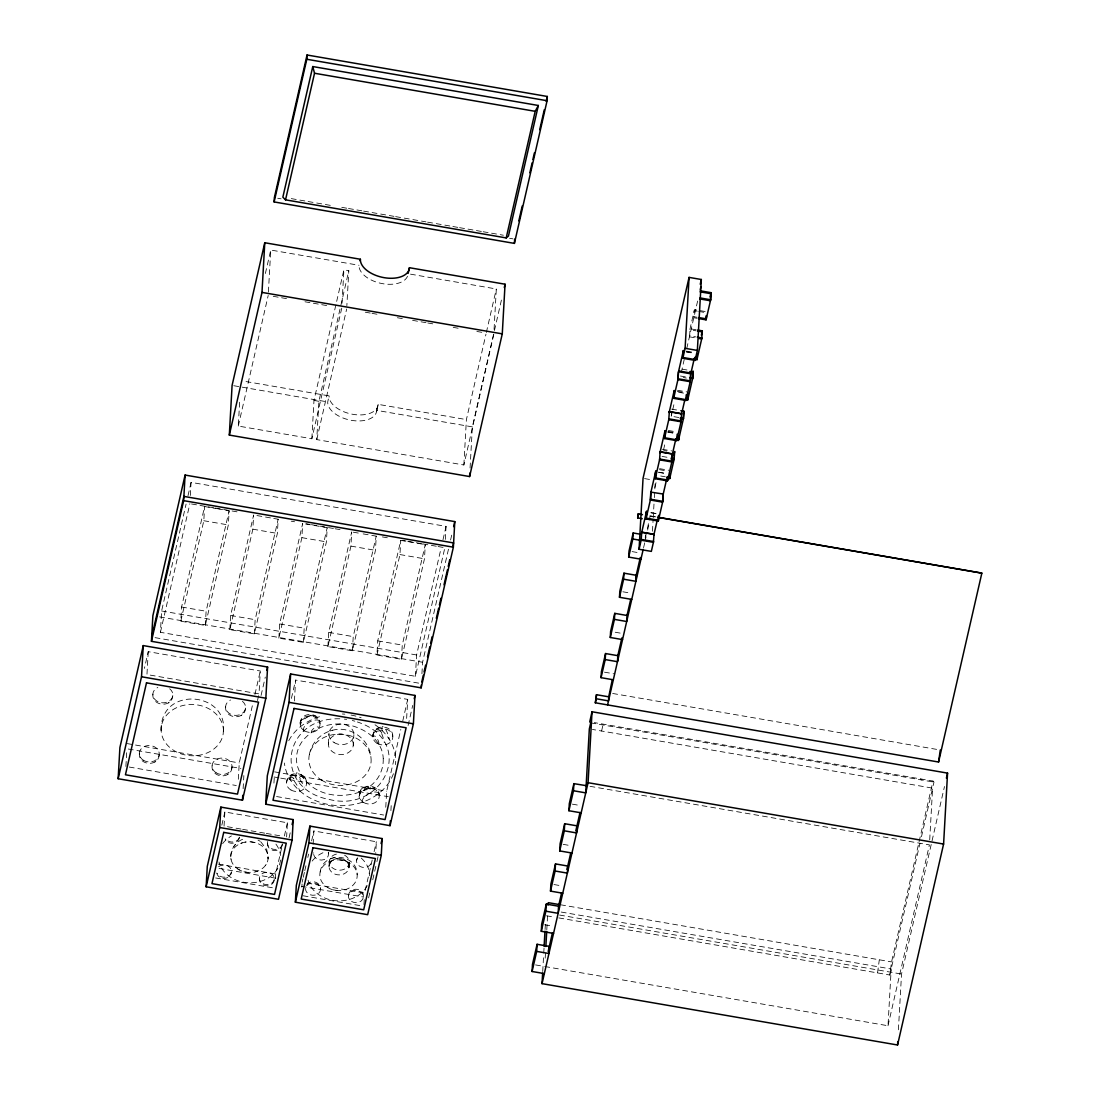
<?xml version="1.0" encoding="UTF-8"?>
<svg xmlns="http://www.w3.org/2000/svg" width="1100" height="1100" viewBox="0 0 1100 1100"><rect width="100%" height="100%" fill="white"/><g stroke="black" fill="none" stroke-linecap="round" stroke-linejoin="round"><path stroke-width="0.75" stroke-dasharray="5 3.75" d="M392.796 736.684C393.36 724.364 373.12 723.525 372.859 736.024M306.501 783.159C306.941 771.251 286.88 769.945 286.564 782.54M223.396 729.85L223.218 733.576A31.171 25.63 3.2 0 1 173.718 750.406A31.171 25.63 3.2 0 1 179.864 706.393A31.171 25.63 3.2 0 1 223.218 733.617M230.766 856.872C230.615 848.801 236.252 841.088 244.008 838.805M260.673 841.706L266.791 849.558L268.084 858.907A18.7 15.372 3.2 0 1 238.686 869.536L237.229 868.574M378.826 744.178C379.679 741.304 374.66 732.985 372.873 736.945M223.396 731.72C228.25 691.749 161.686 685.822 161.136 728.571M268.125 858.385L268.194 856.872M125.895 766.466L126.816 750.131M148.239 651.668L146.96 674.548L259.022 693.88L260.301 671.014L148.239 651.668L144.403 668.388M438.116 546.535L444.868 547.704L415.415 676.308L160.421 632.308L161.604 610.967L186.093 504.075M225.857 510.207L229.13 510.771L228.333 524.947L205.315 625.433L180.799 621.197L181.596 607.007L204.6 506.536L216.054 508.516M190.327 495.495L191.07 482.364L446.064 526.364L445.321 539.495M180.799 621.197L203.816 520.726L204.6 506.536M205.315 625.433L206.113 611.243L229.13 510.771M341.77 308.137L311.85 438.749L238.288 426.058L239.8 399.163M229.831 629.654L230.629 615.477L253.646 514.993L252.849 529.183L229.831 629.654L254.361 633.889L277.365 533.418L278.163 519.227L273.254 518.389M224.056 826.141L224.854 811.979L287.403 822.773L286.619 836.935M238.329 779.281L239.25 762.946L253.028 702.763M268.4 292.077L270.751 250.044L359.013 265.279M243.127 788.714L243.856 775.582M254.361 633.889L255.145 619.699L278.163 519.227M278.877 638.124L279.661 623.934L302.679 523.462L301.881 537.652L278.877 638.124L303.394 642.359L326.411 541.874L327.195 527.697L304.315 523.737M273.941 783.117L274.312 776.683M275.399 878.735L275.674 874.005L282.48 844.25M294.429 700.961L295.597 680.061L407.701 699.394L406.533 720.294M311.85 438.749L313.981 400.455L343.901 269.83L348.81 270.683L346.857 305.649M303.394 642.359L304.191 628.169L327.195 527.697M493.776 334.373L463.856 464.984L316.745 439.601L318.89 401.294L348.81 270.683M301.854 887.219L302.046 883.905M342.045 303.146L343.901 269.83M313.143 844.181L313.885 830.968L376.365 841.747L375.719 853.311M327.91 646.58L328.707 632.39L351.711 531.919L350.928 546.109L327.91 646.58L352.426 650.815L375.444 550.344L376.241 536.154L361.529 533.61M328.377 744.054L328.982 733.178M329.271 861.795L329.01 866.511L329.326 861.039M352.426 650.815L353.224 636.625L376.241 536.154M353.265 745.497A12.485 10.258 3.2 0 0 335.665 734.869A12.485 10.258 3.2 0 0 333.603 752.524A12.485 10.258 3.2 0 0 353.265 745.497L353.87 734.635M349.181 862.964L348.934 867.625A9.982 8.209 3.2 0 1 333.231 873.29A9.982 8.209 3.2 0 1 334.826 859.155A9.982 8.209 3.2 0 1 348.934 867.625L349.236 862.207M401.473 659.271L402.256 645.095L425.274 544.61L424.476 558.8L401.473 659.271L376.942 655.05L377.74 640.86L400.757 540.389L423.638 544.335M363.976 904.612L364.348 897.999M385.77 807.276L386.678 791.202L400.812 729.438M376.942 655.05L399.96 554.565L400.757 540.389M390.913 810.631L391.366 802.285M415.415 676.308L416.598 654.981L441.086 548.089M421.933 673.764L422.579 662.269L448.663 548.405M463.856 464.984L466.4 419.595L485.966 334.18M470.071 467.981L472.368 426.882L502.013 297.481M494.065 329.326L496.32 288.97L408.045 273.735M542.726 971.52L543.661 954.718M543.757 953.04L544.033 947.994M545.064 929.514L545.352 924.481M545.201 958.169L545.586 951.486M546.796 929.789L547.635 914.774M645.26 538.106L645.425 535.095M645.494 537.102L650.155 515.969M652.465 531.231L653.125 519.461M653.221 517.784L654.252 499.304M654.349 497.626L655.146 483.285M678.906 417.533L671.248 416.212L671.399 413.366M544.748 966.501L888.003 1025.75L891.179 968.99L560.175 911.872M898.411 1029.806L901.532 974.064L944.487 786.514M929.706 839.878L932.594 788.136L592.405 729.438M877.539 972.909L879.312 959.791M558.786 917.909L889.79 975.026L891.564 961.909L932.992 781.055L594.33 722.604M159.239 754.641C158.757 766.755 139.04 765.875 139.329 754.009M172.782 695.516C172.233 708.098 151.649 706.406 152.873 694.1M231.99 767.195C231.454 779.763 210.856 778.085 212.08 765.779M245.534 708.084C244.998 720.651 224.4 718.96 225.624 706.654M313.665 853.188L313.72 852.83M348.466 895.812C348.879 886.71 363.701 887.287 363.399 896.39M356.538 860.599L357.225 858.11M216.755 873.029C218.419 880.894 231.11 879.849 231.44 871.819M274.312 879.216A7.494 6.16 3.2 0 1 262.515 883.424A7.494 6.16 3.2 0 1 263.752 872.836A7.494 6.16 3.2 0 1 274.312 879.216C273.9 888.305 259.077 887.727 259.394 878.639M359.329 795.011C359.672 782.884 379.541 783.406 379.239 795.534M300.135 723.168C300.699 711.178 320.114 711.824 320.018 723.69M267.451 843.411C267.135 852.349 281.627 853.188 282.343 844.277M329.051 865.755L330.509 862.207L333.314 859.829M309.361 754.49C311.396 743.572 319.798 734.154 330.399 730.881M320.141 872.053C323.125 850.809 357.335 853.407 357.184 874.789M188.004 495.729L191.07 482.364M160.421 632.308L189.874 503.69M265.375 273.488L270.751 250.044M238.288 426.058L268.207 295.446M221.815 825.192L224.854 811.979M254.939 694.402L260.301 671.014M316.745 439.601L346.665 308.99M257.496 700.562L258.637 695.558M472.368 426.882L376.75 410.382A24.956 14.066 12.9 0 1 351.436 420.337A24.956 14.066 12.9 0 1 327.718 401.926L329.093 395.89L244.159 381.232M261.071 695.461L265.293 677.077M291.404 698.418L295.597 680.061M376.75 410.382L378.139 404.36L466.4 419.595M376.585 411.647L377.96 405.611M284.377 835.986L287.403 822.773M289.08 837.705L290.207 832.769M302.143 882.255L302.899 878.941M303.27 877.291L304.411 872.327M304.796 870.678L306.309 864.05M307.821 857.436L308.577 854.122M311.616 840.895L313.885 830.968M486.337 332.516L496.32 288.97M442.998 539.729L446.064 526.364M402.737 721.091L407.701 699.394M372.199 859.952L364.623 893.035L307.202 883.135M374.096 851.675L376.365 841.747M368.61 897.902L370.494 889.666M372.763 879.78L376.53 863.294M376.915 861.644L378.799 853.407M408.1 725.491L412.692 705.457M450.574 540.031L452.499 531.658M654.913 487.547L656.356 481.236M663.561 449.763L665.431 441.581M671.248 416.212L672.375 411.276M672.746 409.626L674.63 401.418M681.202 372.735L684.214 359.576M686.744 348.549L698.404 297.646M601.59 731.019L602.979 724.996M643.582 547.704L644.71 542.768M645.315 540.114L646.085 536.773M647.625 530.076L649.536 521.702M889.79 975.026L919.944 843.398M921.47 836.701L933.982 782.114L932.992 781.055M888.003 1025.75L929.418 844.883L589.545 786.239M239.36 837.554C238.15 844.456 227.494 845.364 225.156 838.764M266.145 864.407L265.279 865.659M306.762 885.06C310.296 878.9 320.801 881.884 320.526 888.992M235.331 844.47L233.819 846.464M305.085 718.781L306.9 717.269M169.304 702.212L168.341 702.941M155.76 761.324L154.797 762.053M242.055 714.766L241.106 715.495M228.525 773.891L227.562 774.62M332.984 860.021C338.704 856.336 348.659 859.389 348.975 866.869M369.009 788.287L367.881 788.865A8.662 2.64 -34 0 0 367.414 789.099L366.163 789.869A9.982 5.624 12.9 0 0 359.48 794.145M369.875 787.889L370.562 787.614M330.22 858.894L332.241 858.041M240.57 843.48L242.289 842.834M339.804 718.795C282.04 717.076 271.961 789.058 329.711 799.562C384.34 813.051 416.831 741.428 357.376 721.971M257.51 871.2L255.75 871.764M310.365 715.44L311.053 715.22M332.365 730.317C350.089 725.202 369.82 739.269 370.961 757.611M329.89 731.032L332.764 730.194M335.156 857.271L333.204 857.739M245.011 842.146L245.946 841.995M250.663 841.83L255.104 842.6M339.721 859.898L344.163 860.654M248.16 872.492L243.911 871.75M337.315 890.546L332.956 889.817M344.369 719.111L346.624 719.386M291.28 198.619L306.419 201.231M308.11 201.534L331.678 205.59M341.77 207.336L346.83 208.216M348.507 208.505L355.245 209.66M356.922 209.949L361.969 210.829M363.66 211.117L370.397 212.272M372.075 212.561L393.965 216.343M395.643 216.631L425.947 221.856M427.625 222.159L451.192 226.215M452.87 226.518L457.93 227.384M459.607 227.673L466.345 228.841M468.022 229.13L474.76 230.285M476.438 230.574L481.498 231.454M483.175 231.742L489.913 232.897M491.59 233.186L503.374 235.221M277.736 198.261L281.132 198.839M509.561 238.26L512.944 238.851M705.155 311.493L694.43 309.65L689.824 329.739L695.956 330.798M697.263 311.176L694.196 310.654L693.798 317.749L696.864 318.271M698.789 311.438L704.921 312.496M694.031 316.745L697.098 317.268M696.176 329.794L690.058 328.735L689.659 335.83L695.791 336.889M689.425 336.834L695.558 337.893M686.524 351.106L694.183 352.426M686.276 351.725L693.949 353.045M686.235 351.931L693.894 353.251M273.226 296.312L279.909 297.468M281.586 297.756L286.591 298.623M304.989 301.785L311.671 302.94M313.349 303.229L320.031 304.384M321.709 304.673L326.714 305.539M365.269 312.194L370.342 313.074M372.034 313.363L378.799 314.531M397.389 317.735L405.845 319.192M412.61 320.361L419.375 321.53M421.066 321.819L426.14 322.699M427.831 322.988L434.596 324.156M453.2 327.374L458.274 328.24M476.864 331.457L481.938 332.324M682.385 369.188L686.977 369.985M680.446 376.021L688.119 377.341M683.279 377.547L686.345 378.084M677.545 390.294L686.744 391.875M677.311 391.297L684.984 392.618M678.59 392.26L686.249 393.58M671.646 409.118L679.305 410.438M668.346 430.485L676.005 431.805M668.112 431.489L675.771 432.809M667.893 431.984L675.565 433.304M667.851 432.19L675.51 433.51M662.434 449.309L671.632 450.89M663.74 450.574L666.806 451.096M662.035 456.404L669.707 457.724M233.764 385.715L240.474 386.87M242.151 387.159L327.718 401.926M313.981 400.455L318.89 401.294M659.601 468.655L668.786 470.25M659.368 469.659L667.026 470.993M658.694 472.175L666.352 473.495M658.652 472.368L666.311 473.701M660.729 476.011L665.335 476.809M644.572 478.596L652.231 479.916M651.021 512.627L657.154 513.686M650.98 512.834L657.099 513.879M650.842 516.01L655.916 516.876M649.811 515.955L656.562 517.124M632.087 551.595L639.76 552.915M191.565 503.979L198.316 505.147M200.008 505.436L206.759 506.605M208.45 506.894L213.51 507.774M215.201 508.062L221.952 509.231M223.644 509.52L230.395 510.689M232.086 510.978L237.16 511.857M291.197 521.18L294.566 521.757M306.391 523.806L309.774 524.384M311.451 524.673L318.216 525.841M319.907 526.13L333.41 528.467M335.101 528.756L340.161 529.636M382.388 536.91L387.447 537.79M402.641 540.416L406.024 540.994M407.715 541.283L421.217 543.62M422.909 543.909L429.66 545.077M431.351 545.366L436.425 546.246M217.676 508.791L224.221 509.919M256.919 515.556L271.618 518.1M353.348 532.207L359.893 533.335M622.889 591.786L630.548 593.106M203.816 520.726L228.333 524.947M252.849 529.183L277.365 533.418M301.881 537.652L326.411 541.874M350.928 546.109L375.444 550.344M399.96 554.565L424.476 558.8M615.216 632.239L621.349 633.298M604.477 672.169L613.676 673.75M181.596 607.007L206.113 611.243M230.629 615.477L255.145 619.699M279.661 623.934L304.191 628.169M328.707 632.39L353.224 636.625M377.74 640.86L402.256 645.095M161.604 610.967L416.598 654.981M612.659 693.467L936.911 749.43M159.61 616.894L422.579 662.269M155.045 637.643L419.691 683.306M590.714 722.879L933.982 782.114M572.371 804.155L580.03 805.489M127.174 743.6L133.87 744.755M135.547 745.044L239.25 762.946M274.574 771.856L386.678 791.202M128.301 749.018L240.873 768.446M274.024 776.985L279.056 777.851M280.734 778.14L388.286 796.702M129.25 767.044L236.294 785.524M563.159 844.346L570.831 845.68M276.581 796.551L383.652 815.031M227.439 826.719L240.969 829.056M242.66 829.345L249.411 830.514M251.103 830.816L264.632 833.14M266.324 833.429L273.089 834.598M274.78 834.9L281.545 836.055M553.96 884.537L561.619 885.857M560.574 904.777L891.564 961.909M559.556 915.049L901.532 974.064M546.535 915.791L554.194 917.111M218.185 864.091L275.674 874.005M219.065 868.423L276.293 878.295M544.748 924.729L552.42 926.049M301.359 886.298L363.564 897.036M215.696 877.965L273.185 887.879M303.091 895.771L362.189 905.974M535.549 964.92L543.207 966.24M352.303 720.5L354.832 721.174M257.991 840.043L259.847 841.115M239.539 870.018L238.728 869.564A18.7 15.372 3.2 0 1 241.629 843.054A18.7 15.372 3.2 0 1 268.084 858.907M379.83 730.372L380.353 730.799A9.982 5.624 12.9 0 0 373.01 735.034M920.727 778.938L921.718 779.996M293.397 778.374L292.572 777.466A9.982 5.624 12.9 0 0 286.715 781.591M231.11 859.76L230.863 858.33M328.419 852.376L328.584 853.779M357.651 857.918A7.494 6.16 3.2 0 0 362.244 867.268A7.494 6.16 3.2 0 0 371.429 860.874L371.456 861.176M139.329 753.225L139.329 754.201M218.597 866.731A7.494 6.16 3.2 0 1 229.859 867.378A7.494 6.16 3.2 0 1 227.782 876.466A7.494 6.16 3.2 0 1 217.085 873.331M239.415 837.141A7.494 6.16 3.2 0 1 233.214 841.981A7.494 6.16 3.2 0 1 225.472 838.695M282.384 844.003A7.494 6.16 3.2 0 1 273.543 849.31A7.494 6.16 3.2 0 1 267.726 841.473M280.5 860.062A31.185 25.63 3.2 0 1 251.336 882.805A31.185 25.63 3.2 0 1 218.996 861.987M222.64 843.617A31.185 25.63 3.2 0 1 231.413 835.931M275.935 844.112A31.185 25.63 3.2 0 1 280.514 855.539M344.575 855.154A9.982 8.209 3.2 0 1 345.95 868.202A9.982 8.209 3.2 0 1 330.33 865.508A9.982 8.209 3.2 0 1 337.356 853.902M306.721 885.734A7.494 6.16 3.2 0 1 319.041 885.555A7.494 6.16 3.2 0 1 315.054 895.098A7.494 6.16 3.2 0 1 305.594 888.415M328.281 852.28A7.494 6.16 3.2 0 1 321.502 860.076A7.494 6.16 3.2 0 1 313.761 852.651M367.249 885.679A31.185 25.63 3.2 0 1 335.706 900.721A31.185 25.63 3.2 0 1 308.082 880.206M312.153 861.066A31.185 25.63 3.2 0 1 323.675 852.404M361.226 858.069A31.185 25.63 3.2 0 1 369.683 875.71M242.44 701.319A9.982 8.209 3.2 0 1 242.165 713.474A9.982 8.209 3.2 0 1 227.494 711.824A9.982 8.209 3.2 0 1 230.56 699.985M169.689 688.765A9.982 8.209 3.2 0 1 169.414 700.92A9.982 8.209 3.2 0 1 154.743 699.27A9.982 8.209 3.2 0 1 157.809 687.431M362.478 802.312A9.46 4.84 -27.3 0 1 368.624 793.843A9.46 4.84 -27.3 0 1 379.225 793.554M359.288 797.761A9.57 4.95 -26 0 1 365.75 789.305M368.803 788.727A8.8 2.42 -33.2 0 1 369.6 788.356M369.875 789.071A9.543 2.998 -34.6 0 1 375.636 789.181M360.319 791.766A4.771 2.365 -31.3 0 1 363.825 787.201A4.771 2.365 -31.3 0 1 368.734 787.38M290.18 779.034A9.529 2.434 70.7 0 1 292.27 776.105M294.25 781.096A9.625 1.788 57.1 0 1 299.695 790.845M293.288 778.044A9.735 2.062 58.2 0 1 293.947 778.827M296.134 777.081A9.226 2.324 71.1 0 1 299.282 775.115M299.475 777.095A8.896 1.554 56.8 0 1 299.874 777.604M299.956 778.223A8.8 1.224 56.1 0 1 300.314 778.731M299.887 779.391A9.309 1.622 57.2 0 1 304.178 787.215M302.486 776.793A3.63 1.1 66 0 1 304.067 776.614A3.63 1.1 66 0 1 306.034 781.261M382.099 730.867A9.268 2.393 70.5 0 1 384.478 727.65A9.268 2.393 70.5 0 1 389.331 739.558M381.645 733.562A9.611 2.324 72.1 0 1 384.203 742.362M380.999 731.761A9.185 4.4 66.2 0 1 381.796 732.737M380.339 731.032A9.213 4.317 65 0 1 380.724 731.418M375.265 731.789A9.652 4.689 66.1 0 1 379.651 729.149M300.259 722.48A9.982 5.624 12.9 0 1 305.511 718.396M310.778 715.894A9.378 4.689 -30.5 0 1 316.621 717.53M306.955 717.447A9.776 5.459 -44.1 0 1 310.324 715.633M300.341 726.839A9.35 5.019 -44.7 0 1 304.604 718.19M303.985 731.129A9.405 4.744 -29.5 0 1 309.54 722.054A9.405 4.744 -29.5 0 1 320.279 721.82M311.534 732.49A4.482 2.145 -35 0 1 314.738 727.801A4.482 2.145 -35 0 1 319.124 728.145M375.018 724.763A55.784 45.87 3.2 0 1 395.505 764.61M393.429 773.713A55.784 45.87 3.2 0 1 334.538 805.379A55.784 45.87 3.2 0 1 284.405 763.029M288.75 740.671A55.784 45.87 3.2 0 1 322.946 715.784M342.375 713.996A55.784 45.87 3.2 0 1 344.836 714.175M351.051 715.041A55.784 45.87 3.2 0 1 361.103 717.736M378.139 404.36A24.956 14.066 12.9 0 1 352.825 414.315A24.956 14.066 12.9 0 1 329.093 395.89M407.495 276.251A24.956 14.066 12.9 0 1 381.604 283.484A24.956 14.066 12.9 0 1 359.04 266.571M383.24 758.656L383.226 761.489A47.754 39.256 3.2 0 1 380.696 772.53C375.98 784.259 364.361 791.766 352.289 794.131A47.726 39.242 3.2 0 1 338.69 795.327C325.683 795.08 312.482 789.69 304.343 779.295A47.754 39.27 3.2 0 1 298.444 768.996C294.002 758.216 297.303 745.442 305.649 737.495A47.754 39.27 3.2 0 1 315.618 729.933C327.305 723.25 341.729 722.26 354.42 726.495A47.726 39.242 3.2 0 1 366.451 732.105C375.705 737.77 382.993 747.519 383.24 758.656M161.246 726.564L161.123 730.441L161.246 726.564M351.574 901.464A7.494 6.16 3.2 0 0 363.371 897.256A7.494 6.16 3.2 0 0 352.811 890.876A7.494 6.16 3.2 0 0 351.574 901.464M327.731 887.59A18.7 15.372 3.2 0 0 357.129 876.961A18.7 15.372 3.2 0 0 330.674 861.121A18.7 15.372 3.2 0 0 327.731 887.59M216.109 772.777A9.982 8.209 3.2 0 0 231.962 767.401A9.982 8.209 3.2 0 0 218.075 758.684A9.982 8.209 3.2 0 0 216.109 772.777M143.358 760.224A9.982 8.209 3.2 0 0 159.211 754.848A9.982 8.209 3.2 0 0 145.324 746.13A9.982 8.209 3.2 0 0 143.358 760.224M334.166 742.61A12.485 10.258 3.2 0 0 353.815 735.584A12.485 10.258 3.2 0 0 336.229 724.941A12.485 10.258 3.2 0 0 334.166 742.61M363.605 802.491A9.982 8.209 3.2 0 0 379.225 796.689A9.982 8.209 3.2 0 0 365.021 788.343A9.982 8.209 3.2 0 0 363.605 802.491M290.978 790.006A9.982 8.209 3.2 0 0 306.488 784.011A9.982 8.209 3.2 0 0 292.119 775.83A9.982 8.209 3.2 0 0 290.978 790.006M377.066 743.325A9.982 8.209 3.2 0 0 392.755 737.66A9.982 8.209 3.2 0 0 378.647 729.19A9.982 8.209 3.2 0 0 377.066 743.325M304.507 730.881A9.982 8.209 3.2 0 0 320.018 724.9A9.982 8.209 3.2 0 0 305.676 716.719A9.982 8.209 3.2 0 0 304.507 730.881M321.434 780.037A31.171 25.63 3.2 0 0 370.934 763.263A31.171 25.63 3.2 0 0 327.58 736.037A31.171 25.63 3.2 0 0 321.434 780.037"/><path stroke-width="1.5" d="M118.154 778.731L119.9 747.56L143.261 645.59L267.589 667.04L265.843 698.211L242.481 800.195L118.154 778.731L141.515 676.761L143.261 645.59M151.442 641.314L152.873 615.739L185.089 475.062L454.795 521.606L453.365 547.195L421.149 687.857L151.442 641.314L183.659 500.651L185.089 475.062M229.322 435.078L232.086 385.426L264.77 242.742L360.388 259.256A24.956 14.066 12.9 0 0 384.12 277.668A24.956 14.066 12.9 0 0 409.434 267.712L505.051 284.212L502.274 333.864L469.604 476.547L229.322 435.078L261.993 292.407L264.77 242.742M206.14 886.793L207.281 866.388L220.866 807.111L293.232 819.596L292.091 840.015L278.506 899.291L206.14 886.793L219.725 827.516L220.866 807.111M274.12 201.933L274.354 197.67L307.038 55L547.319 96.47L547.085 100.719L514.401 243.389L274.12 201.933L306.804 59.263L307.038 55M242.481 800.195L242.756 795.273M265.705 804.196L267.3 775.83L290.62 673.97L414.975 695.434L413.394 723.8L390.06 825.66L265.705 804.196L289.039 702.35L290.62 673.97M295.377 902.192L296.312 885.431L309.897 826.1L382.195 838.571L381.26 855.346L367.675 914.678L295.377 902.192L308.962 842.861L309.897 826.1M390.06 825.66L390.349 820.655M421.149 687.857L421.3 685.025M469.604 476.547L469.796 473.124M514.401 243.389L514.635 239.14M544.349 973.596L532.084 971.492L532.482 964.398L537.089 944.295L549.34 946.412L548.941 953.508L536.69 951.39L537.089 944.295M553.548 933.405L541.296 931.301L541.681 924.206L546.288 904.104L558.553 906.221L558.154 913.316L545.889 911.199L546.288 904.104M586.163 785.648L573.884 783.654L573.485 790.749L585.736 792.866L589.339 728.901L590.714 722.879L589.737 721.82L592.034 711.769L947.554 773.121L943.594 844.058L897.559 1045L542.039 983.648L542.63 973.197M544.129 946.316L544.981 931.191M545.861 946.481L546.7 931.452M562.76 893.227L550.495 891.11L550.894 884.015L555.5 863.912L567.751 866.03L567.352 873.125L555.101 871.008L555.5 863.912M571.959 853.036L559.707 850.919L560.092 843.824L564.699 823.721L576.964 825.839L576.565 832.934L564.3 830.816L564.699 823.721M581.171 812.845L568.906 810.727L569.305 803.633L573.884 783.654M542.039 983.648L588.074 782.705L592.034 711.769M596.241 698.761L596.461 694.705L608.726 696.822L608.506 700.879L596.241 698.761L595.32 702.79L938.575 762.025L981.846 573.127L657.594 517.179M613.332 679.786L601.067 677.669L601.411 671.632L605.55 653.551L617.815 655.669L617.471 661.691L605.22 659.574L605.55 653.551M622.545 639.595L610.28 637.477L610.61 631.441L614.763 613.36L627.014 615.477L630.699 599.404M610.28 637.477L614.419 619.382L614.763 613.36M631.744 599.404L619.479 597.286L619.822 591.25L623.961 573.169L636.226 575.286L635.882 581.309L623.631 579.205L623.961 573.169M617.705 660.688L618.049 654.665M640.942 559.212L628.691 557.095L629.021 551.072L633.174 532.977L640.832 534.298M627.248 614.474L626.684 621.5L614.419 619.382M628.691 557.095L632.83 539.014L633.174 532.977M637.67 517.908L638.591 513.893L637.67 517.908L642.263 518.705M636.116 580.305L636.46 574.283M639.072 549.271L641.327 539.426L653.592 541.544L651.337 551.389L639.072 549.271L643.046 478.335L689.067 277.393L701.332 279.496L697.359 350.433L695.076 360.401L682.825 358.284L683.21 351.189M663.19 494.257L662.791 501.353L658.281 521.043L646.03 518.925L646.429 511.83M646.03 518.925L650.54 499.235L650.939 492.14L663.245 494.051M675.895 438.79L672.21 454.864L671.825 461.959L659.56 459.841L660.138 451.949L672.402 454.066L672.004 461.161L667.494 480.851L655.229 478.734L655.627 471.639M658.281 521.043L658.598 515.364M664.441 438.543L668.951 418.853L681.202 420.97L676.692 440.66L664.441 438.543L665.019 430.65L659.959 452.76M667.494 480.851L667.727 476.603M667.837 477.207L667.673 480.054L655.421 477.936L655.82 470.841L650.746 492.938L650.348 500.033L662.612 502.15L663.011 495.055L666.311 480.659M673.64 398.351L678.123 378.785L678.521 371.69L690.786 373.808L690.388 380.902L685.905 400.469L673.64 398.351L674.217 390.459L669.158 412.569M666.627 478.074L669.694 478.61L669.941 474.348M670.079 474.76L669.928 477.606L666.861 477.07M676.692 440.66L677.201 434.184M675.373 439.904L678.439 440.426L678.686 436.178M678.824 436.59L678.673 439.422L675.606 438.9M682.825 358.284L685.107 348.315L689.067 277.393M678.439 440.426L683.499 418.33L683.898 411.235L680.831 410.699M685.905 400.469L686.221 394.804M687.803 397.402L687.651 400.235L692.711 378.139L693.11 371.044L692.477 379.143M687.871 399.231L688.188 393.553M695.076 360.401L695.241 357.569M695.42 356.757L695.269 359.604L683.004 357.486L683.402 350.391L678.342 372.501L677.944 379.582L690.195 381.7L690.594 374.605L694.306 358.394M697.166 354.379L696.85 360.044L701.91 337.947L697.317 337.15M697.716 330.055L702.309 330.853L701.69 338.951L698.624 338.415M698.39 318.532L706.062 319.853L706.296 315.604M706.447 316.016L706.282 318.849L698.624 317.529M706.062 319.853L710.655 299.764L711.054 292.669L700.329 290.812M897.559 1045L897.751 1041.617M547.979 905.121L548.309 902.674L559.034 904.516M595.32 702.79L596.461 694.705M608.726 696.822L612.301 679.704M938.575 762.025L940.28 750.008M151.676 637.065L183.893 496.402L453.599 542.933L452.829 546.288M312.771 66.55L282.851 197.175L285.532 199.843L506.192 237.916L508.434 236.101L538.34 105.476L312.771 66.55L314.531 73.246L285.532 199.843M360.044 260.755L360.388 259.256M266.819 670.381L267.589 667.04M408.141 273.364L409.434 267.712M292.091 824.532L293.232 819.596M506.192 237.916L535.191 111.32L538.34 105.476M518.815 220.894L522.239 205.961M529.842 172.782L532.125 162.828M532.881 159.514L534.394 152.873M539.715 129.649L544.28 109.739M546.178 101.448L547.319 96.47M504.295 287.526L505.051 284.212M381.067 843.521L382.195 838.571M414.219 698.775L414.975 695.434M453.64 526.639L454.795 521.606M421.768 681.931L423.308 675.235M424.064 671.88L425.604 665.184M427.515 656.81L429.825 646.759M430.595 643.418L432.121 636.721M436.342 618.296L438.639 608.245M439.409 604.904L440.949 598.194M444.015 584.801L447.466 569.731M448.236 566.376L449.763 559.68M532.084 971.492L536.69 951.39M541.296 931.301L545.889 911.199M550.495 891.11L555.101 871.008M559.707 850.919L564.3 830.816M568.906 810.727L573.485 790.749M601.067 677.669L605.22 659.574M619.479 597.286L623.631 579.205M641.548 533.129L646.607 511.033L646.209 518.127L658.474 520.245M655.229 478.734L659.739 459.044L672.004 461.161M700.246 284.24L701.332 279.496M548.199 951.431L552.406 933.02M558.553 906.221L561.619 892.829M566.981 869.385L570.817 852.638M575.809 830.871L580.03 812.446M700.205 289.754L700.934 286.591M617.815 655.669L621.885 637.918M636.226 575.286L640.283 557.535M607.585 704.894L643.211 549.34M653.799 535.246L657.484 519.173M681.423 414.686L684.723 400.276M673.709 455.716L674.699 451.426L674.066 459.525L671 458.989M683.898 411.235L683.279 419.334L680.212 418.797M701.319 335.211L702.309 330.853M710.077 296.959L711.054 292.669M669.694 478.61L674.3 458.507L671.234 457.985M946.399 778.14L947.554 773.121M981.846 573.127L659.945 517.701M306.804 59.263L547.085 100.719M314.531 73.246L535.191 111.32M700.095 291.83L710.82 293.673L710.435 300.768L699.696 298.911M699.93 297.907L710.655 299.764M697.482 331.059L702.075 331.856M685.107 348.315L697.359 350.433M694.018 358.518L697.084 359.04M261.993 292.407L502.274 333.864M689.81 371.511L692.876 372.047M678.7 370.92L690.951 373.038M689.645 377.603L692.711 378.139M678.123 378.785L690.388 380.902M673.832 397.554L686.084 399.671M669.391 411.565L681.656 413.669M680.446 417.794L683.499 418.33M664.62 437.745L676.885 439.862M660.179 451.756L672.444 453.86M650.54 499.235L662.791 501.353M637.89 513.851L642.482 514.649M641.781 532.125L654.033 534.243M632.83 539.014L638.962 540.072M183.659 500.651L453.365 547.195M141.515 676.761L265.843 698.211M289.039 702.35L413.394 723.8M588.074 782.705L943.594 844.058M308.962 842.861L381.26 855.346M219.725 827.516L292.091 840.015M641.726 532.331L641.149 540.224L653.414 542.341L653.991 534.449L641.726 532.331M669.35 411.757L668.759 419.664L681.024 421.768L681.601 413.875L669.35 411.757M146.493 682.839L125.441 774.771L237.504 794.104L258.569 702.171L146.493 682.839M223.712 832.384L211.97 883.63L274.532 894.424L286.261 843.178L223.712 832.384M294.016 708.428L272.993 800.236L385.082 819.582L406.12 727.774L294.016 708.428M312.95 847.729L301.194 899.03L363.688 909.81L375.43 858.523L312.95 847.729"/></g></svg>
